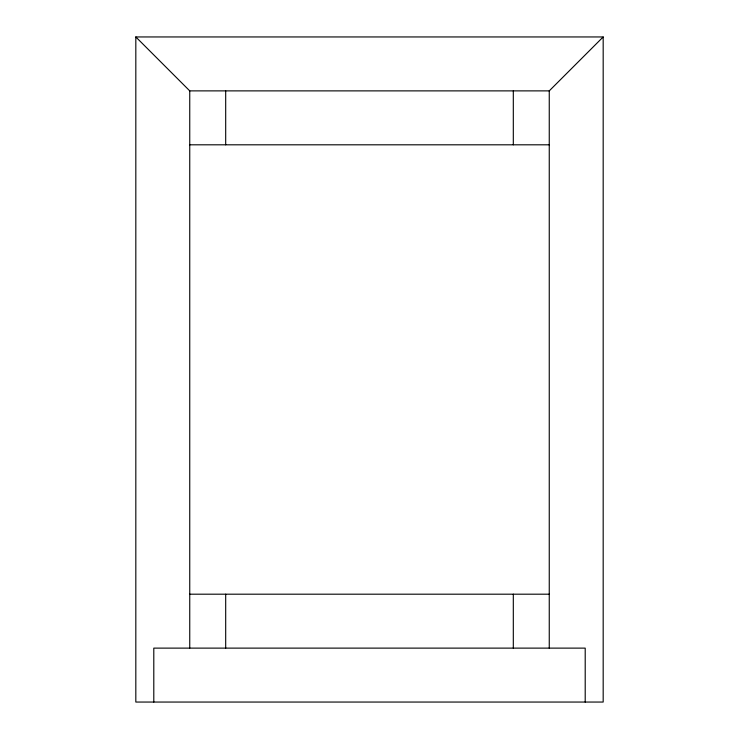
<?xml version="1.0" encoding="UTF-8"?>
<svg xmlns="http://www.w3.org/2000/svg" width="739" height="739" viewBox="0 0 739 739"><rect width="100%" height="100%" fill="white"/><g stroke="black" fill="none" stroke-linecap="round" stroke-linejoin="round"><path stroke-width="1.11" d="M549.253 648.121L549.253 90.879L603.181 36.95L135.819 36.95L135.819 702.05L603.181 702.05L603.181 36.95M135.819 36.95L189.747 90.879L549.253 90.879M189.747 144.807L549.253 144.807M189.747 594.193L549.253 594.193M585.205 702.05L585.205 648.121L153.795 648.121L153.795 702.05M513.309 90.879L513.309 144.807M513.309 594.193L513.309 648.121M225.691 90.879L225.691 144.807M225.691 594.193L225.691 648.121M189.747 90.879L189.747 648.121"/></g></svg>
